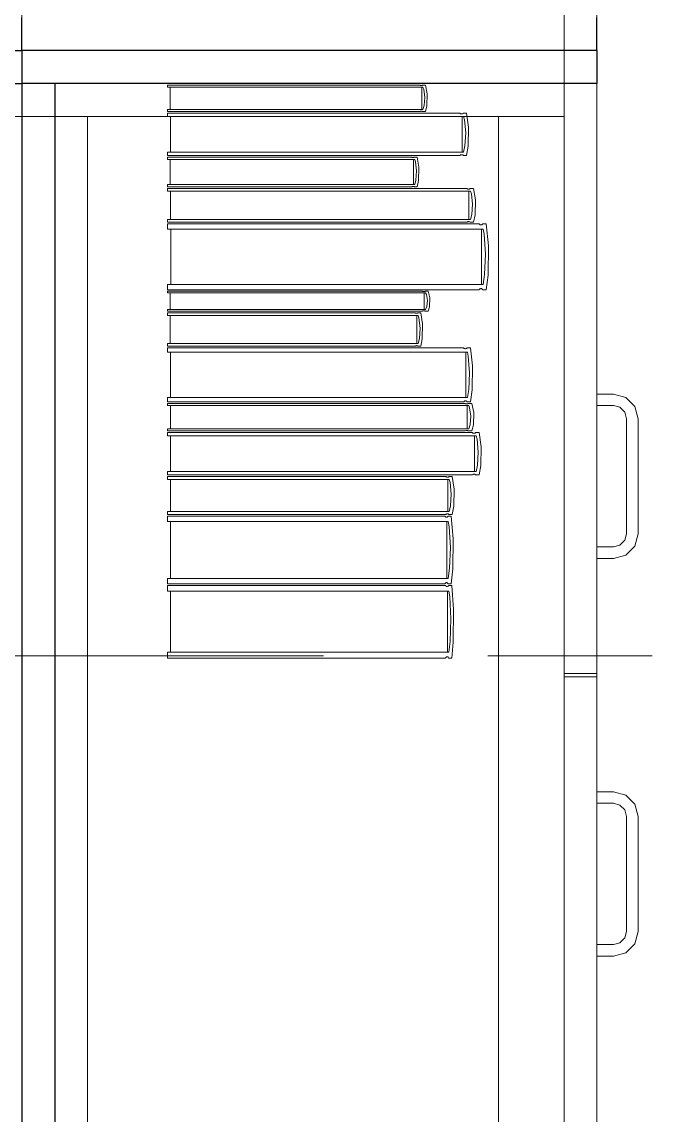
# Model space of a CAD drawing. Header units: inches. Extents: x -38 to 5698, y -33 to 92.
# Drawn here: x 128.683 to 129.076, y 34.127 to 34.793 of the extents above; entities that cross this region are included whole.
import ezdxf

# ---------------------------------------------------------------- set-up
doc = ezdxf.new("R2010")
doc.units = ezdxf.units.IN
doc.header["$MEASUREMENT"] = 0
doc.set_wipeout_variables(frame=1)
doc.linetypes.add('Punto & Raya', pattern=[0.65, 0.5, -0.075, 0, -0.075])
doc.linetypes.add('Wipeout_Contour', pattern=[1, 0, -1])
doc.layers.add('Interior - Mobiliario', color=7, linetype='Continuous')
doc.layers.add('Marcador - Secciones', color=251, linetype='Continuous')

msp = doc.modelspace()

# ---------------------------------------------------------------- linework, layer by layer
at = {"layer": 'Interior - Mobiliario', "color": 175, "linetype": 'Continuous', "lineweight": 13}
for p, q in [((128.70299, 34.755), (128.70299, 33.295)), ((129.01299, 34.755), (128.70299, 34.755)), ((128.92759, 34.75149), (128.92825, 34.74655)), ((128.92956, 34.74142), (128.92975, 34.74863)), ((129.01299, 33.295), (129.01299, 34.755)), ((128.92825, 34.74655), (128.92785, 34.74159)), ((128.92713, 34.73917), (128.77165, 34.73917)), ((128.77165, 34.73917), (128.77165, 34.73788)), ((128.77165, 34.73788), (128.92525, 34.73788)), ((128.94964, 34.73688), (128.77165, 34.73688)), ((128.77165, 34.73688), (128.77165, 34.73483)), ((128.92525, 34.73788), (128.92538, 34.73797)), ((128.92538, 34.73797), (128.92558, 34.73806)), ((128.92558, 34.73806), (128.9258, 34.73812)), ((128.9258, 34.73812), (128.92603, 34.73815)), ((128.92603, 34.73815), (128.92626, 34.73815)), ((128.92626, 34.73815), (128.92649, 34.73811)), ((128.92649, 34.73811), (128.92671, 34.73804)), ((128.92671, 34.73804), (128.9269, 34.73795)), ((128.9269, 34.73795), (128.92699, 34.73788)), ((128.92699, 34.73788), (128.9287, 34.73788)), ((128.92785, 34.74159), (128.92713, 34.73917)), ((128.9287, 34.73788), (128.92956, 34.74142)), ((128.94974, 34.73678), (128.94964, 34.73688)), ((128.94997, 34.73663), (128.94974, 34.73678)), ((128.95022, 34.73652), (128.94997, 34.73663)), ((128.95048, 34.73646), (128.95022, 34.73652)), ((128.95075, 34.73645), (128.95048, 34.73646)), ((128.95102, 34.7365), (128.95075, 34.73645)), ((128.95127, 34.7366), (128.95102, 34.7365)), ((128.9515, 34.73675), (128.95127, 34.7366)), ((128.95165, 34.73688), (128.9515, 34.73675)), ((128.95363, 34.73688), (128.95165, 34.73688)), ((128.95485, 34.72833), (128.95363, 34.73688)), ((128.72299, 33.315), (128.72299, 34.735)), ((128.97299, 34.735), (128.72299, 34.735)), ((128.77165, 34.73483), (128.95181, 34.73483)), ((128.77347, 34.73483), (128.77347, 34.71328)), ((128.9509, 34.71328), (128.9509, 34.73483)), ((128.95181, 34.73483), (128.95235, 34.73289)), ((128.95235, 34.73289), (128.95311, 34.72502)), ((129.01299, 34.735), (128.97299, 34.735)), ((128.97299, 34.735), (128.97299, 33.315)), ((129.01299, 33.315), (129.01299, 34.735)), ((128.95311, 34.72502), (128.95265, 34.71712)), ((128.95463, 34.71686), (128.95485, 34.72833)), ((128.95265, 34.71712), (128.95181, 34.71328)), ((128.95363, 34.71123), (128.95463, 34.71686)), ((128.95181, 34.71328), (128.77165, 34.71328)), ((128.77165, 34.71328), (128.77165, 34.71123)), ((128.77165, 34.71123), (128.94964, 34.71123)), ((128.92026, 34.71023), (128.77165, 34.71023)), ((128.77165, 34.71023), (128.77165, 34.70877)), ((128.77165, 34.70877), (128.92208, 34.70877)), ((128.77317, 34.70877), (128.77317, 34.69349)), ((128.92035, 34.71016), (128.92026, 34.71023)), ((128.92054, 34.71005), (128.92035, 34.71016)), ((128.92075, 34.70997), (128.92054, 34.71005)), ((128.92097, 34.70993), (128.92075, 34.70997)), ((128.92119, 34.70993), (128.92097, 34.70993)), ((128.92141, 34.70996), (128.92119, 34.70993)), ((128.92132, 34.69349), (128.92132, 34.70877)), ((128.92163, 34.71003), (128.92141, 34.70996)), ((128.92182, 34.71013), (128.92163, 34.71003)), ((128.92195, 34.71023), (128.92182, 34.71013)), ((128.9236, 34.71023), (128.92195, 34.71023)), ((128.92208, 34.70877), (128.92253, 34.7074)), ((128.92462, 34.70416), (128.9236, 34.71023)), ((128.94964, 34.71123), (128.94979, 34.71137)), ((128.94979, 34.71137), (128.95002, 34.71151)), ((128.95002, 34.71151), (128.95028, 34.71161)), ((128.95028, 34.71161), (128.95054, 34.71166)), ((128.95054, 34.71166), (128.95081, 34.71165)), ((128.95081, 34.71165), (128.95107, 34.71159)), ((128.95107, 34.71159), (128.95132, 34.71149)), ((128.95132, 34.71149), (128.95155, 34.71133)), ((128.95155, 34.71133), (128.95165, 34.71123)), ((128.95165, 34.71123), (128.95363, 34.71123)), ((128.92253, 34.7074), (128.92316, 34.70182)), ((128.92316, 34.70182), (128.92278, 34.69622)), ((128.92443, 34.69603), (128.92462, 34.70416)), ((128.92278, 34.69622), (128.92208, 34.69349)), ((128.9236, 34.69204), (128.92443, 34.69603)), ((128.92208, 34.69349), (128.77165, 34.69349)), ((128.77165, 34.69349), (128.77165, 34.69204)), ((128.77165, 34.69204), (128.92026, 34.69204)), ((128.9538, 34.69104), (128.77165, 34.69104)), ((128.77165, 34.69104), (128.77165, 34.6894)), ((128.77165, 34.6894), (128.95602, 34.6894)), ((128.77351, 34.6894), (128.77351, 34.67222)), ((128.92026, 34.69204), (128.92039, 34.69213)), ((128.92039, 34.69213), (128.92058, 34.69224)), ((128.92058, 34.69224), (128.9208, 34.69231)), ((128.9208, 34.69231), (128.92102, 34.69234)), ((128.92102, 34.69234), (128.92124, 34.69234)), ((128.92124, 34.69234), (128.92146, 34.6923)), ((128.92146, 34.6923), (128.92167, 34.69222)), ((128.92167, 34.69222), (128.92186, 34.69211)), ((128.92186, 34.69211), (128.92195, 34.69204)), ((128.92195, 34.69204), (128.9236, 34.69204)), ((128.9539, 34.69096), (128.9538, 34.69104)), ((128.95414, 34.69083), (128.9539, 34.69096)), ((128.95439, 34.69075), (128.95414, 34.69083)), ((128.95466, 34.6907), (128.95439, 34.69075)), ((128.95494, 34.69069), (128.95466, 34.6907)), ((128.95521, 34.69073), (128.95494, 34.69069)), ((128.95509, 34.67222), (128.95509, 34.6894)), ((128.95547, 34.69081), (128.95521, 34.69073)), ((128.95571, 34.69093), (128.95547, 34.69081)), ((128.95586, 34.69104), (128.95571, 34.69093)), ((128.95789, 34.69104), (128.95586, 34.69104)), ((128.95602, 34.6894), (128.95658, 34.68785)), ((128.95914, 34.68422), (128.95789, 34.69104)), ((128.95658, 34.68785), (128.95735, 34.68158)), ((128.9589, 34.67507), (128.95914, 34.68422)), ((128.95688, 34.67529), (128.95602, 34.67222)), ((128.95735, 34.68158), (128.95688, 34.67529)), ((128.95602, 34.67222), (128.77165, 34.67222)), ((128.77165, 34.67222), (128.77165, 34.67059)), ((128.77165, 34.67059), (128.9538, 34.67059)), ((128.9614, 34.66959), (128.77165, 34.66959)), ((128.77165, 34.66959), (128.77165, 34.66638)), ((128.9538, 34.67059), (128.95395, 34.6707)), ((128.95395, 34.6707), (128.95419, 34.67081)), ((128.95419, 34.67081), (128.95445, 34.67089)), ((128.95445, 34.67089), (128.95472, 34.67093)), ((128.95472, 34.67093), (128.955, 34.67092)), ((128.955, 34.67092), (128.95527, 34.67088)), ((128.95527, 34.67088), (128.95552, 34.67079)), ((128.95552, 34.67079), (128.95576, 34.67067)), ((128.95576, 34.67067), (128.95586, 34.67059)), ((128.95586, 34.67059), (128.95789, 34.67059)), ((128.95789, 34.67059), (128.9589, 34.67507)), ((128.96151, 34.66943), (128.9614, 34.66959)), ((128.96175, 34.66919), (128.96151, 34.66943)), ((128.96202, 34.66902), (128.96175, 34.66919)), ((128.9623, 34.66893), (128.96202, 34.66902)), ((128.96258, 34.66892), (128.9623, 34.66893)), ((128.96287, 34.66899), (128.96258, 34.66892)), ((128.96314, 34.66914), (128.96287, 34.66899)), ((128.96339, 34.66937), (128.96314, 34.66914)), ((128.96355, 34.66959), (128.96339, 34.66937)), ((128.96566, 34.66959), (128.96355, 34.66959)), ((128.96696, 34.65623), (128.96566, 34.66959)), ((128.77165, 34.66638), (128.96372, 34.66638)), ((128.77359, 34.66638), (128.77359, 34.63274)), ((128.96275, 34.63274), (128.96275, 34.66638)), ((128.96372, 34.66638), (128.96429, 34.66335)), ((128.96429, 34.66335), (128.9651, 34.65106)), ((128.96672, 34.63832), (128.96696, 34.65623)), ((128.9651, 34.65106), (128.96461, 34.63874)), ((128.96461, 34.63874), (128.96372, 34.63274)), ((128.96566, 34.62953), (128.96672, 34.63832)), ((128.96372, 34.63274), (128.77165, 34.63274)), ((128.77165, 34.63274), (128.77165, 34.62953)), ((128.77165, 34.62953), (128.9614, 34.62953)), ((128.9614, 34.62953), (128.96156, 34.62975)), ((128.96156, 34.62975), (128.96181, 34.62998)), ((128.96181, 34.62998), (128.96208, 34.63013)), ((128.96208, 34.63013), (128.96236, 34.6302)), ((128.96236, 34.6302), (128.96265, 34.63019)), ((128.96265, 34.63019), (128.96293, 34.6301)), ((128.96293, 34.6301), (128.96319, 34.62993)), ((128.96319, 34.62993), (128.96344, 34.62969)), ((128.96344, 34.62969), (128.96355, 34.62953)), ((128.96355, 34.62953), (128.96566, 34.62953)), ((128.92679, 34.62853), (128.77165, 34.62853)), ((128.77165, 34.62853), (128.77165, 34.62757)), ((128.77165, 34.62757), (128.92869, 34.62757)), ((128.77323, 34.62757), (128.77323, 34.61746)), ((128.92688, 34.62849), (128.92679, 34.62853)), ((128.92708, 34.62841), (128.92688, 34.62849)), ((128.9273, 34.62836), (128.92708, 34.62841)), ((128.92753, 34.62834), (128.9273, 34.62836)), ((128.92776, 34.62833), (128.92753, 34.62834)), ((128.92799, 34.62835), (128.92776, 34.62833)), ((128.92789, 34.61746), (128.92789, 34.62757)), ((128.92821, 34.6284), (128.92799, 34.62835)), ((128.92842, 34.62847), (128.92821, 34.6284)), ((128.92855, 34.62853), (128.92842, 34.62847)), ((128.93027, 34.62853), (128.92855, 34.62853)), ((128.92869, 34.62757), (128.92916, 34.62666)), ((128.92916, 34.62666), (128.92982, 34.62297)), ((128.92982, 34.62297), (128.92941, 34.61926)), ((128.93134, 34.62452), (128.93027, 34.62853)), ((128.93114, 34.61914), (128.93134, 34.62452)), ((128.92869, 34.61746), (128.77165, 34.61746)), ((128.77165, 34.61746), (128.77165, 34.6165)), ((128.77165, 34.6165), (128.92679, 34.6165)), ((128.92238, 34.6155), (128.77165, 34.6155)), ((128.77165, 34.6155), (128.77165, 34.61386)), ((128.92246, 34.61542), (128.92238, 34.6155)), ((128.92266, 34.61529), (128.92246, 34.61542)), ((128.92396, 34.61539), (128.92376, 34.61527)), ((128.92408, 34.6155), (128.92396, 34.61539)), ((128.92576, 34.6155), (128.92408, 34.6155)), ((128.92679, 34.6087), (128.92576, 34.6155)), ((128.92679, 34.6165), (128.92692, 34.61656)), ((128.92692, 34.61656), (128.92713, 34.61663)), ((128.92713, 34.61663), (128.92735, 34.61667)), ((128.92735, 34.61667), (128.92758, 34.6167)), ((128.92758, 34.6167), (128.92781, 34.61669)), ((128.92781, 34.61669), (128.92804, 34.61667)), ((128.92804, 34.61667), (128.92826, 34.61662)), ((128.92826, 34.61662), (128.92846, 34.61654)), ((128.92846, 34.61654), (128.92855, 34.6165)), ((128.92855, 34.6165), (128.93027, 34.6165)), ((128.92941, 34.61926), (128.92869, 34.61746)), ((128.93027, 34.6165), (128.93114, 34.61914)), ((128.77165, 34.61386), (128.92422, 34.61386)), ((128.77319, 34.61386), (128.77319, 34.59675)), ((128.92287, 34.61521), (128.92266, 34.61529)), ((128.92309, 34.61516), (128.92287, 34.61521)), ((128.92332, 34.61515), (128.92309, 34.61516)), ((128.92354, 34.61519), (128.92332, 34.61515)), ((128.92345, 34.59675), (128.92345, 34.61386)), ((128.92376, 34.61527), (128.92354, 34.61519)), ((128.92422, 34.61386), (128.92468, 34.61232)), ((128.92468, 34.61232), (128.92532, 34.60607)), ((128.9266, 34.59959), (128.92679, 34.6087)), ((128.92532, 34.60607), (128.92493, 34.5998)), ((128.92422, 34.59675), (128.77165, 34.59675)), ((128.77165, 34.59675), (128.77165, 34.59512)), ((128.9225, 34.59523), (128.9227, 34.59534)), ((128.9227, 34.59534), (128.92292, 34.59542)), ((128.92292, 34.59542), (128.92314, 34.59546)), ((128.92314, 34.59546), (128.92337, 34.59545)), ((128.92337, 34.59545), (128.92359, 34.59541)), ((128.92359, 34.59541), (128.9238, 34.59532)), ((128.92493, 34.5998), (128.92422, 34.59675)), ((128.92576, 34.59512), (128.9266, 34.59959)), ((128.77165, 34.59512), (128.92238, 34.59512)), ((128.95194, 34.59412), (128.77165, 34.59412)), ((128.77165, 34.59412), (128.77165, 34.59149)), ((128.77165, 34.59149), (128.95414, 34.59149)), ((128.77349, 34.59149), (128.77349, 34.56394)), ((128.92238, 34.59512), (128.9225, 34.59523)), ((128.9238, 34.59532), (128.924, 34.5952)), ((128.924, 34.5952), (128.92408, 34.59512)), ((128.92408, 34.59512), (128.92576, 34.59512)), ((128.95204, 34.59399), (128.95194, 34.59412)), ((128.95228, 34.59379), (128.95204, 34.59399)), ((128.95253, 34.59365), (128.95228, 34.59379)), ((128.9528, 34.59358), (128.95253, 34.59365)), ((128.95307, 34.59357), (128.9528, 34.59358)), ((128.95334, 34.59363), (128.95307, 34.59357)), ((128.95322, 34.56394), (128.95322, 34.59149)), ((128.95359, 34.59375), (128.95334, 34.59363)), ((128.95383, 34.59394), (128.95359, 34.59375)), ((128.95398, 34.59412), (128.95383, 34.59394)), ((128.95599, 34.59412), (128.95398, 34.59412)), ((128.95414, 34.59149), (128.95469, 34.58901)), ((128.95469, 34.58901), (128.95546, 34.57895)), ((128.95722, 34.58318), (128.95599, 34.59412)), ((128.957, 34.56851), (128.95722, 34.58318)), ((128.95546, 34.57895), (128.95499, 34.56885)), ((128.95499, 34.56885), (128.95414, 34.56394)), ((128.95414, 34.56394), (128.77165, 34.56394)), ((128.77165, 34.56394), (128.77165, 34.56132)), ((128.95599, 34.56132), (128.957, 34.56851)), ((129.04299, 34.566), (129.03299, 34.566)), ((129.03299, 34.566), (129.03299, 34.559)), ((129.05049, 34.56399), (129.04299, 34.566)), ((129.05598, 34.5585), (129.05049, 34.56399)), ((128.77165, 34.56132), (128.95194, 34.56132)), ((128.95274, 34.56032), (128.77165, 34.56032)), ((128.77165, 34.56032), (128.77165, 34.55898)), ((128.77165, 34.55898), (128.95495, 34.55898)), ((128.7735, 34.55898), (128.7735, 34.54489)), ((128.95194, 34.56132), (128.95209, 34.56149)), ((128.95209, 34.56149), (128.95233, 34.56168)), ((128.95233, 34.56168), (128.95259, 34.56181)), ((128.95259, 34.56181), (128.95286, 34.56187)), ((128.95284, 34.56025), (128.95274, 34.56032)), ((128.95307, 34.56015), (128.95284, 34.56025)), ((128.95286, 34.56187), (128.95313, 34.56186)), ((128.95333, 34.56008), (128.95307, 34.56015)), ((128.95313, 34.56186), (128.95339, 34.56178)), ((128.9536, 34.56004), (128.95333, 34.56008)), ((128.95339, 34.56178), (128.95365, 34.56164)), ((128.95387, 34.56004), (128.9536, 34.56004)), ((128.95365, 34.56164), (128.95388, 34.56145)), ((128.95414, 34.56007), (128.95387, 34.56004)), ((128.95388, 34.56145), (128.95398, 34.56132)), ((128.95398, 34.56132), (128.95599, 34.56132)), ((128.95402, 34.54489), (128.95402, 34.55898)), ((128.9544, 34.56013), (128.95414, 34.56007)), ((128.95464, 34.56023), (128.9544, 34.56013)), ((128.95479, 34.56032), (128.95464, 34.56023)), ((128.9568, 34.56032), (128.95479, 34.56032)), ((128.95495, 34.55898), (128.9555, 34.55771)), ((128.9555, 34.55771), (128.95627, 34.55256)), ((128.95805, 34.55473), (128.9568, 34.56032)), ((129.03299, 34.559), (129.04299, 34.559)), ((129.04299, 34.559), (129.04699, 34.55793)), ((129.04699, 34.55793), (129.04992, 34.555)), ((129.05799, 34.551), (129.05598, 34.5585)), ((128.95627, 34.55256), (128.9558, 34.5474)), ((128.95781, 34.54723), (128.95805, 34.55473)), ((129.04992, 34.555), (129.05099, 34.551)), ((129.05099, 34.551), (129.05099, 34.481)), ((129.05799, 34.481), (129.05799, 34.551)), ((128.95495, 34.54489), (128.77165, 34.54489)), ((128.77165, 34.54489), (128.77165, 34.54355)), ((128.77165, 34.54355), (128.95274, 34.54355)), ((128.95718, 34.54255), (128.77165, 34.54255)), ((128.77165, 34.54255), (128.77165, 34.54049)), ((128.95274, 34.54355), (128.95289, 34.54364)), ((128.95289, 34.54364), (128.95313, 34.54374)), ((128.95313, 34.54374), (128.95339, 34.5438)), ((128.95339, 34.5438), (128.95366, 34.54383)), ((128.95366, 34.54383), (128.95393, 34.54383)), ((128.95393, 34.54383), (128.9542, 34.54379)), ((128.9542, 34.54379), (128.95445, 34.54372)), ((128.95445, 34.54372), (128.95469, 34.54362)), ((128.95469, 34.54362), (128.95479, 34.54355)), ((128.95479, 34.54355), (128.9568, 34.54355)), ((128.9558, 34.5474), (128.95495, 34.54489)), ((128.9568, 34.54355), (128.95781, 34.54723)), ((128.95729, 34.54245), (128.95718, 34.54255)), ((128.95753, 34.5423), (128.95729, 34.54245)), ((128.95779, 34.54219), (128.95753, 34.5423)), ((128.95806, 34.54213), (128.95779, 34.54219)), ((128.95834, 34.54212), (128.95806, 34.54213)), ((128.95862, 34.54217), (128.95834, 34.54212)), ((128.95888, 34.54227), (128.95862, 34.54217)), ((128.95913, 34.54241), (128.95888, 34.54227)), ((128.95928, 34.54255), (128.95913, 34.54241)), ((128.96134, 34.54255), (128.95928, 34.54255)), ((128.96262, 34.53397), (128.96134, 34.54255)), ((128.77165, 34.54049), (128.95945, 34.54049)), ((128.77354, 34.54049), (128.77354, 34.51887)), ((128.9585, 34.51887), (128.9585, 34.54049)), ((128.95945, 34.54049), (128.96001, 34.53854)), ((128.96001, 34.53854), (128.9608, 34.53065)), ((128.9608, 34.53065), (128.96032, 34.52273)), ((128.96238, 34.52246), (128.96262, 34.53397)), ((128.96032, 34.52273), (128.95945, 34.51887)), ((128.96134, 34.51681), (128.96238, 34.52246)), ((128.95945, 34.51887), (128.77165, 34.51887)), ((128.77165, 34.51887), (128.77165, 34.51681)), ((128.77165, 34.51681), (128.95718, 34.51681)), ((128.94105, 34.51581), (128.77165, 34.51581)), ((128.77165, 34.51581), (128.77165, 34.51396)), ((128.94115, 34.51572), (128.94105, 34.51581)), ((128.94137, 34.51558), (128.94115, 34.51572)), ((128.9416, 34.51548), (128.94137, 34.51558)), ((128.9426, 34.51556), (128.94236, 34.51547)), ((128.94283, 34.51569), (128.9426, 34.51556)), ((128.94297, 34.51581), (128.94283, 34.51569)), ((128.94485, 34.51581), (128.94297, 34.51581)), ((128.94602, 34.50811), (128.94485, 34.51581)), ((128.95718, 34.51681), (128.95734, 34.51695)), ((128.95734, 34.51695), (128.95758, 34.5171)), ((128.95758, 34.5171), (128.95785, 34.51719)), ((128.95785, 34.51719), (128.95812, 34.51724)), ((128.95812, 34.51724), (128.9584, 34.51724)), ((128.9584, 34.51724), (128.95868, 34.51718)), ((128.95868, 34.51718), (128.95894, 34.51707)), ((128.95894, 34.51707), (128.95918, 34.51691)), ((128.95918, 34.51691), (128.95928, 34.51681)), ((128.95928, 34.51681), (128.96134, 34.51681)), ((128.77165, 34.51396), (128.94312, 34.51396)), ((128.77338, 34.51396), (128.77338, 34.49457)), ((128.94185, 34.51543), (128.9416, 34.51548)), ((128.94211, 34.51542), (128.94185, 34.51543)), ((128.94236, 34.51547), (128.94211, 34.51542)), ((128.94225, 34.49457), (128.94225, 34.51396)), ((128.94312, 34.51396), (128.94363, 34.51221)), ((128.94363, 34.51221), (128.94436, 34.50513)), ((128.94436, 34.50513), (128.94392, 34.49802)), ((128.9458, 34.49778), (128.94602, 34.50811)), ((128.94392, 34.49802), (128.94312, 34.49457)), ((128.94485, 34.49272), (128.9458, 34.49778)), ((128.94312, 34.49457), (128.77165, 34.49457)), ((128.77165, 34.49457), (128.77165, 34.49272)), ((128.77165, 34.49272), (128.94105, 34.49272)), ((128.94048, 34.49172), (128.77165, 34.49172)), ((128.77165, 34.49172), (128.77165, 34.48843)), ((128.94057, 34.49156), (128.94048, 34.49172)), ((128.94079, 34.49131), (128.94057, 34.49156)), ((128.94103, 34.49113), (128.94079, 34.49131)), ((128.94128, 34.49104), (128.94103, 34.49113)), ((128.94105, 34.49272), (128.94119, 34.49284)), ((128.94119, 34.49284), (128.94142, 34.49297)), ((128.94153, 34.49103), (128.94128, 34.49104)), ((128.94142, 34.49297), (128.94166, 34.49306)), ((128.94178, 34.49111), (128.94153, 34.49103)), ((128.94166, 34.49306), (128.94191, 34.4931)), ((128.94202, 34.49126), (128.94178, 34.49111)), ((128.94191, 34.4931), (128.94217, 34.4931)), ((128.94225, 34.4915), (128.94202, 34.49126)), ((128.94217, 34.4931), (128.94242, 34.49305)), ((128.94239, 34.49172), (128.94225, 34.4915)), ((128.94426, 34.49172), (128.94239, 34.49172)), ((128.94242, 34.49305), (128.94265, 34.49295)), ((128.94265, 34.49295), (128.94287, 34.49281)), ((128.94287, 34.49281), (128.94297, 34.49272)), ((128.94297, 34.49272), (128.94485, 34.49272)), ((128.94542, 34.47799), (128.94426, 34.49172)), ((128.77165, 34.48843), (128.94254, 34.48843)), ((128.77337, 34.48843), (128.77337, 34.45385)), ((128.94167, 34.45385), (128.94167, 34.48843)), ((128.94254, 34.48843), (128.94305, 34.4853)), ((128.94305, 34.4853), (128.94377, 34.47269)), ((128.94521, 34.45959), (128.94542, 34.47799)), ((129.04992, 34.477), (129.04699, 34.47407)), ((129.05099, 34.481), (129.04992, 34.477)), ((129.05598, 34.4735), (129.05799, 34.481)), ((128.94377, 34.47269), (128.94333, 34.46002)), ((129.03299, 34.473), (129.03299, 34.466)), ((129.04299, 34.473), (129.03299, 34.473)), ((129.04699, 34.47407), (129.04299, 34.473)), ((129.05049, 34.46801), (129.05598, 34.4735)), ((129.03299, 34.466), (129.04299, 34.466)), ((129.04299, 34.466), (129.05049, 34.46801)), ((128.94333, 34.46002), (128.94254, 34.45385)), ((128.94426, 34.45056), (128.94521, 34.45959)), ((128.94254, 34.45385), (128.77165, 34.45385)), ((128.77165, 34.45385), (128.77165, 34.45056)), ((128.77165, 34.45056), (128.94048, 34.45056)), ((128.94082, 34.44956), (128.77165, 34.44956)), ((128.77165, 34.44956), (128.77165, 34.44603)), ((128.94048, 34.45056), (128.94062, 34.45078)), ((128.94062, 34.45078), (128.94084, 34.45102)), ((128.94091, 34.44939), (128.94082, 34.44956)), ((128.94084, 34.45102), (128.94108, 34.45117)), ((128.94113, 34.44912), (128.94091, 34.44939)), ((128.94108, 34.45117), (128.94133, 34.45125)), ((128.94137, 34.44893), (128.94113, 34.44912)), ((128.94133, 34.45125), (128.94159, 34.45124)), ((128.94159, 34.45124), (128.94184, 34.45114)), ((128.94184, 34.45114), (128.94207, 34.45097)), ((128.94207, 34.45097), (128.94229, 34.45072)), ((128.94237, 34.44907), (128.94212, 34.4489)), ((128.94229, 34.45072), (128.94239, 34.45056)), ((128.94259, 34.44932), (128.94237, 34.44907)), ((128.94239, 34.45056), (128.94426, 34.45056)), ((128.94273, 34.44956), (128.94259, 34.44932)), ((128.94461, 34.44956), (128.94273, 34.44956)), ((128.94577, 34.43483), (128.94461, 34.44956)), ((128.77165, 34.44603), (128.94288, 34.44603)), ((128.77338, 34.44603), (128.77338, 34.40891)), ((128.94162, 34.44883), (128.94137, 34.44893)), ((128.94187, 34.44882), (128.94162, 34.44883)), ((128.94212, 34.4489), (128.94187, 34.44882)), ((128.94202, 34.40891), (128.94202, 34.44603)), ((128.94288, 34.44603), (128.94339, 34.44267)), ((128.94339, 34.44267), (128.94412, 34.42913)), ((128.94412, 34.42913), (128.94368, 34.41553)), ((128.94556, 34.41507), (128.94577, 34.43483)), ((128.94368, 34.41553), (128.94288, 34.40891)), ((128.94461, 34.40538), (128.94556, 34.41507)), ((128.94288, 34.40891), (128.77165, 34.40891)), ((128.77165, 34.40891), (128.77165, 34.40538)), ((128.77165, 34.40538), (128.94082, 34.40538)), ((128.94082, 34.40538), (128.94096, 34.40561)), ((128.94096, 34.40561), (128.94118, 34.40587)), ((128.94118, 34.40587), (128.94142, 34.40603)), ((128.94142, 34.40603), (128.94167, 34.40611)), ((128.94167, 34.40611), (128.94193, 34.4061)), ((128.94193, 34.4061), (128.94218, 34.406)), ((128.94218, 34.406), (128.94242, 34.40582)), ((128.94242, 34.40582), (128.94263, 34.40555)), ((128.94263, 34.40555), (128.94273, 34.40538)), ((128.94273, 34.40538), (128.94461, 34.40538)), ((129.03299, 34.396), (129.01299, 34.396)), ((129.01299, 34.035), (129.01299, 34.394)), ((129.03299, 34.394), (129.01299, 34.394)), ((129.03299, 34.035), (129.03299, 34.394)), ((129.03299, 34.324), (129.04299, 34.324)), ((129.03299, 34.317), (129.03299, 34.324)), ((129.04299, 34.324), (129.05049, 34.32199)), ((129.04299, 34.317), (129.03299, 34.317)), ((129.04699, 34.31593), (129.04299, 34.317)), ((129.04992, 34.313), (129.04699, 34.31593)), ((129.05049, 34.32199), (129.05598, 34.3165)), ((129.05598, 34.3165), (129.05799, 34.309)), ((129.05099, 34.309), (129.04992, 34.313)), ((129.05099, 34.239), (129.05099, 34.309)), ((129.05799, 34.309), (129.05799, 34.239)), ((129.04992, 34.235), (129.05099, 34.239)), ((129.05799, 34.239), (129.05598, 34.2315)), ((129.03299, 34.231), (129.04299, 34.231)), ((129.03299, 34.224), (129.03299, 34.231)), ((129.04299, 34.231), (129.04699, 34.23207)), ((129.04699, 34.23207), (129.04992, 34.235)), ((129.05598, 34.2315), (129.05049, 34.22601)), ((129.04299, 34.224), (129.03299, 34.224)), ((129.05049, 34.22601), (129.04299, 34.224))]:
    msp.add_line(p, q, dxfattribs=at)

# ---------------------------------------------------------------- next in the draw order: wipeouts: each hides what was drawn before it
at = {"color": 254, "linetype": 'Wipeout_Contour', "lineweight": 0, "ltscale": 3363.764256}
msp.add_wipeout([(128.70299, 33.295), (128.70299, 34.755), (128.68299, 34.755), (128.68299, 33.295)], dxfattribs=at).dxf.layer = 'Interior - Mobiliario'

# ---------------------------------------------------------------- next in the draw order: linework, layer by layer
at = {"layer": 'Interior - Mobiliario', "color": 175, "linetype": 'Continuous', "lineweight": 30}
for p, q in [((128.70299, 34.755), (128.68299, 34.755)), ((128.68299, 34.755), (128.68299, 33.295)), ((128.70299, 34.755), (128.70299, 33.295))]:
    msp.add_line(p, q, dxfattribs=at)
at = {"layer": 'Interior - Mobiliario', "color": 175, "linetype": 'Continuous', "lineweight": 13}
for p, q in [((128.68299, 34.755), (128.68299, 33.295)), ((128.70299, 34.755), (128.68299, 34.755)), ((128.70299, 33.295), (128.70299, 34.755)), ((128.68299, 34.735), (128.68299, 33.315)), ((128.72299, 34.735), (128.68299, 34.735))]:
    msp.add_line(p, q, dxfattribs=at)

# ---------------------------------------------------------------- next in the draw order: wipeouts: each hides what was drawn before it
at = {"color": 254, "linetype": 'Wipeout_Contour', "lineweight": 0, "ltscale": 3364.543543}
msp.add_wipeout([(129.03299, 34.755), (129.03299, 34.775), (128.68299, 34.775), (128.68299, 34.755)], dxfattribs=at).dxf.layer = 'Interior - Mobiliario'

# ---------------------------------------------------------------- next in the draw order: linework, layer by layer
at = {"layer": 'Interior - Mobiliario', "color": 175, "linetype": 'Continuous', "lineweight": 30}
for p, q in [((129.03299, 34.775), (128.68299, 34.775)), ((128.68299, 34.775), (128.68299, 34.755)), ((129.03299, 34.775), (129.03299, 34.755)), ((129.03299, 34.755), (128.68299, 34.755))]:
    msp.add_line(p, q, dxfattribs=at)
at = {"layer": 'Interior - Mobiliario', "color": 175, "linetype": 'Continuous', "lineweight": 13}
for p, q in [((128.68299, 34.775), (128.68299, 34.755)), ((129.03299, 34.775), (128.68299, 34.775)), ((128.68299, 34.775), (128.68299, 34.735)), ((129.01299, 34.775), (128.68299, 34.775)), ((128.68299, 33.275), (128.68299, 34.775)), ((128.68299, 34.775), (129.03299, 34.775)), ((129.01299, 34.735), (129.01299, 34.775)), ((129.03299, 34.755), (129.03299, 34.775)), ((129.03299, 34.775), (129.03299, 33.275)), ((128.68299, 34.755), (129.03299, 34.755)), ((128.68299, 34.755), (128.68299, 33.295)), ((129.03299, 34.755), (128.68299, 34.755)), ((128.70299, 34.755), (128.70299, 33.295)), ((129.03299, 34.755), (128.70299, 34.755)), ((128.70299, 34.755), (128.70299, 33.295)), ((129.01299, 34.755), (128.70299, 34.755)), ((128.70299, 34.755), (128.70299, 33.295)), ((129.01299, 34.755), (128.70299, 34.755)), ((128.92525, 34.754), (128.77165, 34.754)), ((128.77165, 34.754), (128.77165, 34.75271)), ((128.77165, 34.75271), (128.92713, 34.75271)), ((128.77322, 34.75271), (128.77322, 34.73917)), ((128.92534, 34.75394), (128.92525, 34.754)), ((128.92554, 34.75384), (128.92534, 34.75394)), ((128.92575, 34.75377), (128.92554, 34.75384)), ((128.92598, 34.75373), (128.92575, 34.75377)), ((128.92621, 34.75373), (128.92598, 34.75373)), ((128.92644, 34.75376), (128.92621, 34.75373)), ((128.92634, 34.73917), (128.92634, 34.75271)), ((128.92666, 34.75382), (128.92644, 34.75376)), ((128.92686, 34.75391), (128.92666, 34.75382)), ((128.92699, 34.754), (128.92686, 34.75391)), ((128.9287, 34.754), (128.92699, 34.754)), ((128.92713, 34.75271), (128.92759, 34.75149)), ((128.92975, 34.74863), (128.9287, 34.754)), ((129.01299, 33.295), (129.01299, 34.755)), ((129.01299, 33.295), (129.01299, 34.755)), ((129.01299, 34.755), (129.01299, 34.396)), ((129.03299, 34.755), (129.01299, 34.755)), ((129.03299, 33.295), (129.03299, 34.755)), ((129.03299, 33.295), (129.03299, 34.755)), ((129.03299, 34.755), (129.03299, 34.396))]:
    msp.add_line(p, q, dxfattribs=at)

# ---------------------------------------------------------------- next in the draw order: wipeouts: each hides what was drawn before it
at = {"color": 254, "linetype": 'Wipeout_Contour', "lineweight": 0, "ltscale": 3364.546851}
msp.add_wipeout([(129.03299, 34.795), (128.68299, 34.795), (128.68299, 34.775), (129.03299, 34.775)], dxfattribs=at).dxf.layer = 'Interior - Mobiliario'
at = {"color": 254, "linetype": 'Wipeout_Contour', "lineweight": 0, "ltscale": 3363.684321}
msp.add_wipeout([(128.66299, 33.295), (128.68299, 33.295), (128.68299, 34.755), (128.66299, 34.755)], dxfattribs=at).dxf.layer = 'Interior - Mobiliario'

# ---------------------------------------------------------------- next in the draw order: linework, layer by layer
at = {"layer": 'Interior - Mobiliario', "color": 175, "linetype": 'Continuous', "lineweight": 13}
for p, q in [((128.68299, 36.275), (128.68299, 34.775)), ((129.03299, 34.775), (129.03299, 36.275)), ((128.68299, 34.775), (128.68299, 34.815)), ((129.01299, 34.815), (129.01299, 34.775)), ((128.68299, 34.775), (128.68299, 34.795)), ((129.03299, 34.795), (129.03299, 34.775)), ((129.03299, 34.775), (128.68299, 34.775)), ((129.01299, 34.775), (128.68299, 34.775)), ((128.68299, 34.775), (129.03299, 34.775)), ((128.66299, 34.755), (128.68299, 34.755)), ((128.68299, 34.755), (128.68299, 33.295)), ((128.64299, 34.735), (128.68299, 34.735)), ((128.68299, 34.735), (128.68299, 33.315))]:
    msp.add_line(p, q, dxfattribs=at)
at = {"layer": 'Interior - Mobiliario', "color": 175, "linetype": 'Continuous', "lineweight": 30}
for p, q in [((128.68299, 34.775), (128.68299, 34.795)), ((129.03299, 34.775), (129.03299, 34.795)), ((129.03299, 34.775), (128.68299, 34.775)), ((128.66299, 34.755), (128.68299, 34.755)), ((128.68299, 34.755), (128.68299, 33.295))]:
    msp.add_line(p, q, dxfattribs=at)
at = {"layer": 'Marcador - Secciones', "color": 251, "linetype": 'Punto & Raya', "lineweight": 13}
msp.add_line((97.16665, 34.40671), (148.44025, 34.40671), dxfattribs=at)

# ---------------------------------------------------------------- next in the draw order: wipeouts: each hides what was drawn before it
at = {"color": 254, "linetype": 'Wipeout_Contour', "lineweight": 0, "ltscale": 3363.14474}
msp.add_wipeout([(128.33299, 34.755), (128.68299, 34.755), (128.68299, 34.775), (128.33299, 34.775)], dxfattribs=at).dxf.layer = 'Interior - Mobiliario'

# ---------------------------------------------------------------- next in the draw order: linework, layer by layer
at = {"layer": 'Interior - Mobiliario', "color": 175, "linetype": 'Continuous', "lineweight": 30}
for p, q in [((128.33299, 34.775), (128.68299, 34.775)), ((128.68299, 34.775), (128.68299, 34.755)), ((128.33299, 34.755), (128.68299, 34.755))]:
    msp.add_line(p, q, dxfattribs=at)
at = {"layer": 'Interior - Mobiliario', "color": 175, "linetype": 'Continuous', "lineweight": 13}
for p, q in [((128.33299, 34.775), (128.68299, 34.775)), ((128.68299, 34.775), (128.33299, 34.775)), ((128.35299, 34.775), (128.68299, 34.775)), ((128.68299, 34.775), (128.68299, 34.755)), ((128.68299, 34.775), (128.68299, 34.735)), ((128.68299, 33.275), (128.68299, 34.775)), ((128.68299, 34.755), (128.33299, 34.755)), ((128.33299, 34.755), (128.68299, 34.755)), ((128.68299, 34.755), (128.68299, 33.295))]:
    msp.add_line(p, q, dxfattribs=at)

doc.saveas('drawing.dxf')
